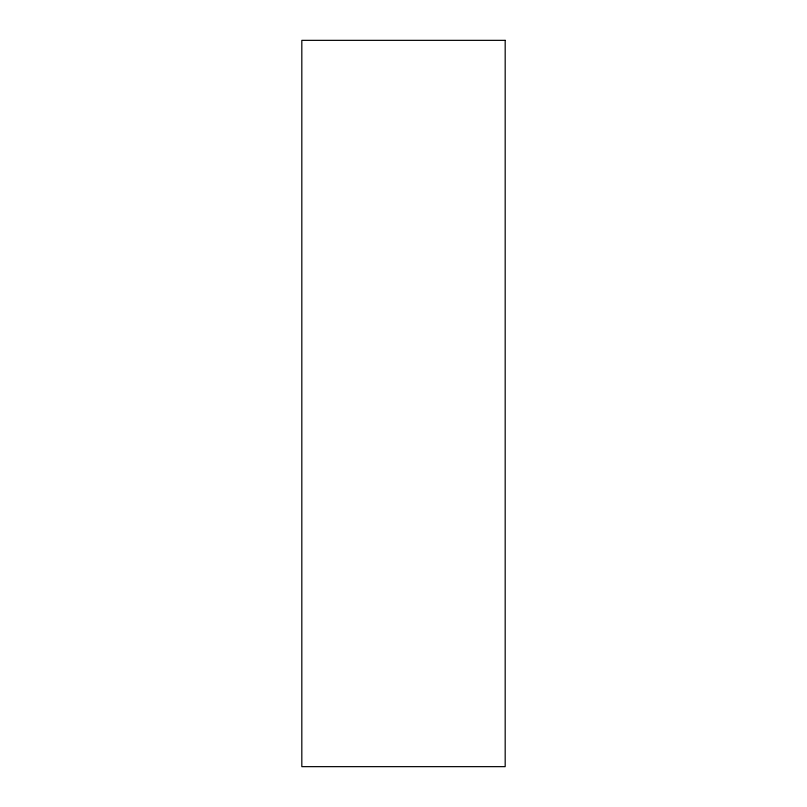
<?xml version="1.0" encoding="UTF-8"?>
<svg xmlns="http://www.w3.org/2000/svg" width="807" height="807" viewBox="0 0 807 807"><rect width="100%" height="100%" fill="white"/><g stroke="black" fill="none" stroke-linecap="round" stroke-linejoin="round"><path stroke-width="1.21" d="M505.182 40.35L301.818 40.35L301.818 766.65L505.182 766.65L505.182 40.35"/></g></svg>
